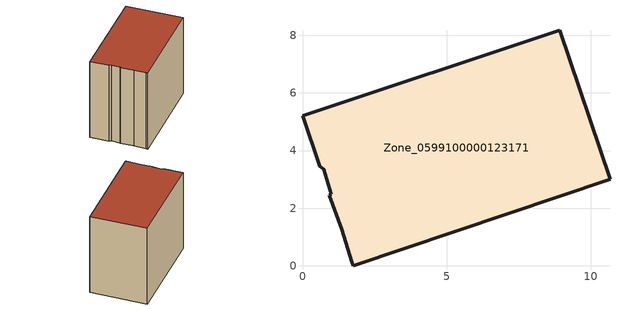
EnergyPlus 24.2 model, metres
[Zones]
Zone_0599100000123171
 floor ground (C_G): 0.73,3.35 0.59,3.45 0,5.21 8.91,8.18 10.66,3.01 1.76,0 1.71,0.14 1.36,1.28 0.93,2.45 1,2.48 z0.36
 wall outside (C_F): 1.76,0 10.66,3.01 8.91,8.18 0,5.21 0.59,3.45 0.73,3.35 1,2.48 0.93,2.45 1.36,1.28 1.71,0.14 1.76,0 z0.36:8.53
 roof outside (C_R): 0.59,3.45 0.73,3.35 1,2.48 0.93,2.45 1.36,1.28 1.71,0.14 1.76,0 10.66,3.01 8.91,8.18 0,5.21 z8.53
[BUILDING]
Pand.0599100000123171: North Axis=0; Terrain=City; Loads Convergence Tolerance Value=0.04; Temperature Convergence Tolerance Value=0.4; Solar Distribution=FullExterior; Maximum Number of Warmup Days=25; Minimum Number of Warmup Days=1
[Site:Location]
Rotterdam.The.Hague.AP_ZH_NLD Design_Conditions: Latitude=51.96; Longitude=4.45; Time Zone=1; Elevation=-4.5
[SITE:GROUNDTEMPERATURE:BUILDINGSURFACE]
18, 18, 18, 18, 18, 18, 18, 18, 18, 18, 18, 18
[MATERIAL] Thermal Absorptance=0.9; Solar Absorptance=0.7; Visible Absorptance=0.7
Name | Roughness | Thickness | Conductivity | Density | Specific Heat
G.TC.1965-1974 | MediumSmooth | 0.15 | 0.882353 | 540 | 1210
F.TC.1965-1974 | Rough | 0.3 | 0.697674 | 1920 | 840
R.TC.1965-1974 | MediumRough | 0.2 | 0.232558 | 1500 | 1000
[CONSTRUCTION]
C_G: G.TC.1965-1974
C_F: F.TC.1965-1974
C_R: R.TC.1965-1974
[ZONE]
Zone_0599100000123171: Type=1; Multiplier=1; Ceiling Height=Autocalculate; Volume=Autocalculate; Floor Area=autocalculate; Part of Total Floor Area=Yes
[ZONEINFILTRATION:DESIGNFLOWRATE]
Infil_Zone_0599100000123171: Zone or ZoneList or Space or SpaceList=Zone_0599100000123171; Schedule=AlwaysOn; Design Flow Rate Calculation Method=Flow/Area; Flow Rate per Floor Area=0.003; Constant Term Coefficient=1; Temperature Term Coefficient=0; Velocity Term Coefficient=0; Velocity Squared Term Coefficient=0
[HVACTEMPLATE:ZONE:IDEALLOADSAIRSYSTEM]
Zone_0599100000123171: Maximum Heating Supply Air Temperature=50; Minimum Cooling Supply Air Temperature=13; Maximum Heating Supply Air Humidity Ratio=0.0156; Minimum Cooling Supply Air Humidity Ratio=0.0077; Heating Limit=NoLimit; Cooling Limit=NoLimit; Dehumidification Control Type=ConstantSensibleHeatRatio; Cooling Sensible Heat Ratio=0.7; Dehumidification Setpoint=60; Humidification Control Type=None; Humidification Setpoint=30; Outdoor Air Method=None; Outdoor Air Flow Rate per Person=0.00944; Outdoor Air Flow Rate per Zone Floor Area=0; Outdoor Air Flow Rate per Zone=0; Demand Controlled Ventilation Type=None; Outdoor Air Economizer Type=NoEconomizer; Heat Recovery Type=None; Sensible Heat Recovery Effectiveness=0.7; Latent Heat Recovery Effectiveness=0.65
[ZONECONTROL:THERMOSTAT]
ThermostatControl_Zone_0599100000123171: Zone or ZoneList=Zone_0599100000123171; Control Type Schedule=DualSetpointControlType; Control 1=Thermostat_Zone_0599100000123171; Temperature Difference Between Cutout And Setpoint=0
[THERMOSTATSETPOINT:DUALSETPOINT]
Thermostat_Zone_0599100000123171: Heating Setpoint Temperature Schedule=HeatingSetpoint_Zone_0599100000123171; Cooling Setpoint Temperature Schedule=CoolingSetpoint_Zone_0599100000123171
[SCHEDULE:COMPACT]
HeatingSetpoint_Zone_0599100000123171: Through: 12/31, For: AllDays, Until: 24:00, 21
CoolingSetpoint_Zone_0599100000123171: Through: 12/31, For: AllDays, Until: 24:00, 24
DualSetpointControlType: Through: 12/31, For: AllDays, Until: 24:00, 4
AlwaysOn: Through: 12/31, For: AllDays, Until: 24:00, 1
